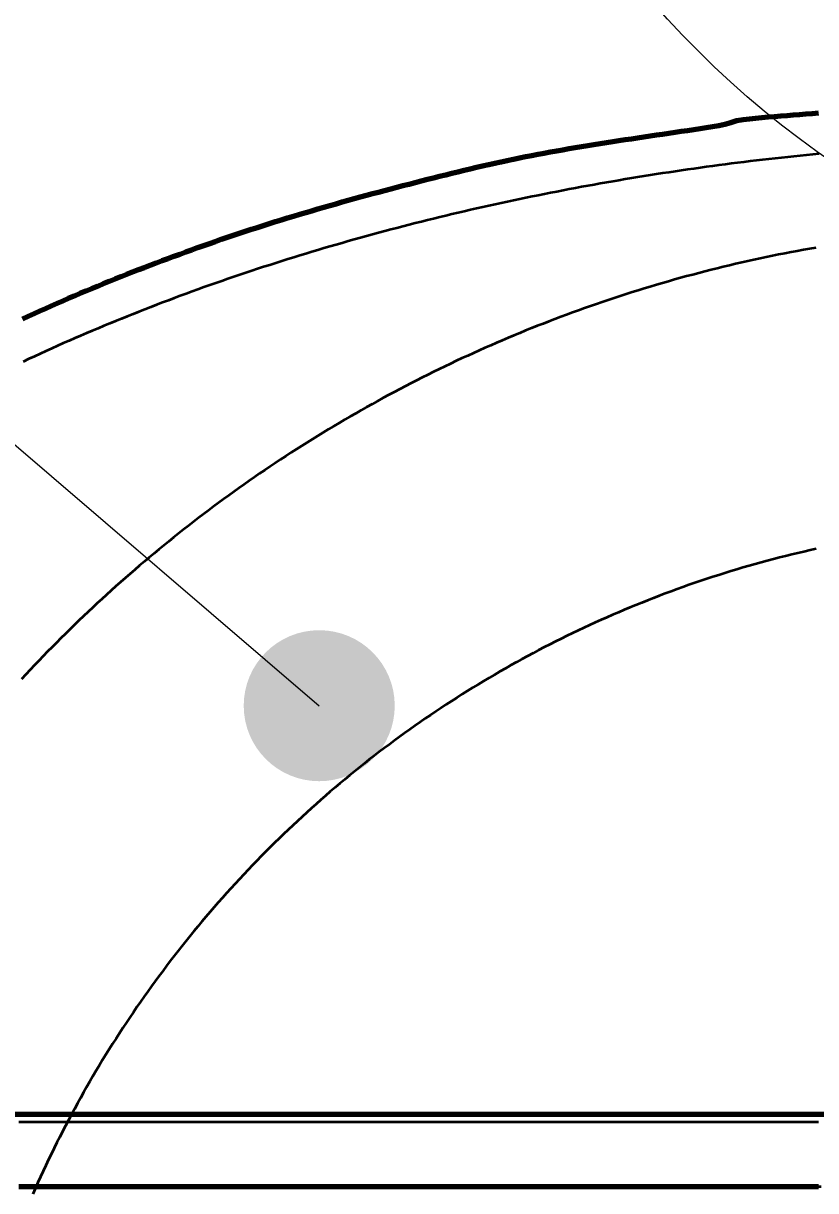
# Model space of a CAD drawing. Header units: millimetres. Extents: x 0 to 2208, y 0 to 420.
# Drawn here: x 81.91 to 88.21, y 204.35 to 213.62 of the extents above; entities that cross this region are included whole.
import ezdxf

# ---------------------------------------------------------------- set-up
doc = ezdxf.new("R2010")
doc.units = ezdxf.units.MM
doc.linetypes.add('IRAM-E-TRAZOS', pattern=[5, 4, -1])
for name, color, linetype, lineweight in [('01-VISIBLE', 7, 'CONTINUOUS', 70), ('02-OCULTA', 4, 'IRAM-E-TRAZOS', 35), ('04-COTA', 3, 'CONTINUOUS', 18), ('08-FINA', 5, 'CONTINUOUS', 18)]:
    doc.layers.add(name, color=color, linetype=linetype, lineweight=lineweight)
doc.styles.add('ISO3098', font='isocpeur.ttf')
doc.dimstyles.new('FLAMA-IRAM', dxfattribs={"dimtxt": 3.5, "dimasz": 3.5, "dimexe": 2, "dimexo": 1.5, "dimgap": 1, "dimtad": 1, "dimdec": 1, "dimtxsty": 'ISO3098', "dimblk": 'IRAM_FLECHA', "dimblk1": 'IRAM_FLECHA', "dimblk2": 'IRAM_FLECHA', "dimcen": 2.5, "dimclrd": 256, "dimclre": 256, "dimclrt": 256, "dimazin": 3, "dimtfac": 1, "dimtmove": 0, "dimatfit": 3, "dimlwd": 18, "dimlwe": 18})

# ---------------------------------------------------------------- blocks, each defined once
blk = doc.blocks.new('IRAM_FLECHA')
blk.add_solid([(0, 0), (-1, 0.125), (-1, -0.125)])

msp = doc.modelspace()

# ---------------------------------------------------------------- hatches: boundary and pattern name
at = {"layer": '08-FINA'}
h = msp.add_hatch(color=7, dxfattribs=at)
h.dxf.hatch_style = 1
edge = h.paths.add_edge_path()
edge.add_arc((84.2628, 208.2018), 0.6, 0, 360)

# ---------------------------------------------------------------- linework, layer by layer
at = {"layer": '01-VISIBLE'}
for points in [[(81.9056, 211.2766), (81.9512, 211.2975), (81.9968, 211.3183), (82.0424, 211.3389), (82.0882, 211.3594), (82.134, 211.3797), (82.1799, 211.3999), (82.2258, 211.4199), (82.2718, 211.4398), (82.3178, 211.4595), (82.364, 211.4791), (82.4101, 211.4986), (82.4564, 211.5179), (82.5027, 211.5371), (82.549, 211.5561), (82.5954, 211.575), (82.6419, 211.5937), (82.6884, 211.6123), (82.735, 211.6308), (82.7817, 211.6491), (82.8283, 211.6673), (82.8751, 211.6853), (82.9219, 211.7032), (82.9687, 211.721), (83.0156, 211.7387), (83.0626, 211.7563), (83.1095, 211.7737), (83.1566, 211.791), (83.2037, 211.8081), (83.2508, 211.8251), (83.298, 211.842), (83.3452, 211.8588), (83.3925, 211.8754), (83.4398, 211.8918), (83.4872, 211.9081), (83.5346, 211.9243), (83.5821, 211.9403), (83.6296, 211.9562), (83.6772, 211.9719), (83.7248, 211.9875), (83.7725, 212.0029), (83.8202, 212.0182), (83.868, 212.0334), (83.9158, 212.0484), (83.9636, 212.0632), (84.0115, 212.078), (84.0595, 212.0926), (84.1075, 212.107), (84.1555, 212.1213), (84.2035, 212.1355), (84.2516, 212.1496), (84.2997, 212.1636), (84.3479, 212.1774), (84.3961, 212.1911), (84.4443, 212.2047), (84.4926, 212.2182), (84.5409, 212.2315), (84.5892, 212.2448), (84.6376, 212.258), (84.6859, 212.2711), (84.7343, 212.284), (84.7827, 212.2969), (84.8312, 212.3097), (84.8797, 212.3224), (84.9281, 212.3351), (84.9767, 212.3477), (85.0252, 212.3602), (85.0737, 212.3726), (85.1223, 212.3849), (85.1709, 212.3972), (85.2195, 212.4094), (85.2681, 212.4215), (85.3167, 212.4335), (85.3654, 212.4454), (85.4141, 212.4572), (85.4629, 212.4689), (85.5116, 212.4803), (85.5605, 212.4916), (85.6093, 212.5027), (85.6582, 212.5136), (85.7072, 212.5244), (85.7562, 212.5349), (85.8052, 212.5452), (85.8543, 212.5553), (85.9034, 212.5652), (85.9526, 212.5749), (86.0018, 212.5843), (86.051, 212.5936), (86.1003, 212.6027), (86.1496, 212.6117), (86.1989, 212.6204), (86.2483, 212.629), (86.2977, 212.6374), (86.3471, 212.6457), (86.3966, 212.6539), (86.446, 212.6619), (86.4955, 212.6698), (86.545, 212.6776), (86.5945, 212.6853), (86.644, 212.6929), (86.6936, 212.7004), (86.7431, 212.7079), (86.7927, 212.7153), (86.8423, 212.7226), (86.8918, 212.7299), (86.9414, 212.7372), (86.991, 212.7445), (87.0406, 212.7518), (87.0901, 212.7591), (87.1397, 212.7664), (87.1893, 212.7738), (87.2388, 212.7813), (87.2883, 212.7889), (87.3378, 212.7967), (87.3873, 212.8047), (87.4367, 212.8129), (87.486, 212.8222), (87.5342, 212.8356), (87.5811, 212.8527), (87.6306, 212.8606), (87.6804, 212.8664), (87.7302, 212.8714), (87.7801, 212.876), (87.83, 212.8805), (87.8799, 212.8848), (87.9299, 212.8889), (87.9798, 212.893), (88.0298, 212.8971), (88.0797, 212.9011), (88.1297, 212.9051), (88.1796, 212.9091), (88.2296, 212.913)], [(81.8434, 204.9559), (81.9126, 204.9559), (81.9817, 204.9559), (82.0508, 204.9559), (82.1199, 204.9559), (82.1891, 204.9559), (82.2582, 204.9559), (82.3273, 204.9559), (82.3964, 204.9559), (82.4656, 204.9559), (82.5347, 204.9559), (82.6038, 204.9559), (82.6729, 204.9559), (82.7421, 204.9559), (82.8112, 204.9559), (82.8803, 204.9559), (82.9494, 204.9559), (83.0186, 204.9559), (83.0877, 204.9559), (83.1568, 204.9559), (83.2259, 204.9559), (83.2951, 204.9559), (83.3642, 204.9559), (83.4333, 204.9559), (83.5024, 204.9559), (83.5716, 204.9559), (83.6407, 204.9559), (83.7098, 204.9559), (83.7789, 204.9559), (83.8481, 204.9559), (83.9172, 204.9559), (83.9863, 204.9559), (84.0554, 204.9559), (84.1246, 204.9559), (84.1937, 204.9559), (84.2628, 204.9559), (84.3319, 204.9559), (84.4011, 204.9559), (84.4702, 204.9559), (84.5393, 204.9559), (84.6084, 204.9559), (84.6776, 204.9559), (84.7467, 204.9559), (84.8158, 204.9559), (84.8849, 204.9559), (84.9541, 204.9559), (85.0232, 204.9559), (85.0923, 204.9559), (85.1614, 204.9559), (85.2306, 204.9559), (85.2997, 204.9559), (85.3688, 204.9559), (85.4379, 204.9559), (85.5071, 204.9559), (85.5762, 204.9559), (85.6453, 204.9559), (85.7144, 204.9559), (85.7836, 204.9559), (85.8527, 204.9559), (85.9218, 204.9559), (85.9909, 204.9559), (86.0601, 204.9559), (86.1292, 204.9559), (86.1983, 204.9559), (86.2674, 204.9559), (86.3366, 204.9559), (86.4057, 204.9559), (86.4748, 204.9559), (86.5439, 204.9559), (86.6131, 204.9559), (86.6822, 204.9559), (86.7513, 204.9559), (86.8204, 204.9559), (86.8896, 204.9559), (86.9587, 204.9559), (87.0278, 204.9559), (87.0969, 204.9559), (87.1661, 204.9559), (87.2352, 204.9559), (87.3043, 204.9559), (87.3734, 204.9559), (87.4426, 204.9559), (87.5117, 204.9559), (87.5808, 204.9559), (87.6499, 204.9559), (87.7191, 204.9559), (87.7882, 204.9559), (87.8573, 204.9559), (87.9264, 204.9559), (87.9956, 204.9559), (88.0647, 204.9559), (88.1338, 204.9559), (88.2029, 204.9559), (88.2721, 204.9559)], [(81.8751, 204.3799), (81.9434, 204.3799), (82.0118, 204.3799), (82.0801, 204.3799), (82.1484, 204.3799), (82.2167, 204.3799), (82.2851, 204.3799), (82.3534, 204.3799), (82.4217, 204.3799), (82.49, 204.3799), (82.5584, 204.3799), (82.6267, 204.3799), (82.695, 204.3799), (82.7633, 204.3799), (82.8317, 204.3799), (82.9, 204.3799), (82.9683, 204.3799), (83.0366, 204.3799), (83.105, 204.3799), (83.1733, 204.3799), (83.2416, 204.3799), (83.3099, 204.3799), (83.3783, 204.3799), (83.4466, 204.3799), (83.5149, 204.3799), (83.5832, 204.3799), (83.6516, 204.3799), (83.7199, 204.3799), (83.7882, 204.3799), (83.8565, 204.3799), (83.9249, 204.3799), (83.9932, 204.3799), (84.0615, 204.3799), (84.1298, 204.3799), (84.1982, 204.3799), (84.2665, 204.3799), (84.3348, 204.3799), (84.4031, 204.3799), (84.4715, 204.3799), (84.5398, 204.3799), (84.6081, 204.3799), (84.6764, 204.3799), (84.7448, 204.3799), (84.8131, 204.3799), (84.8814, 204.3799), (84.9497, 204.3799), (85.0181, 204.3799), (85.0864, 204.3799), (85.1547, 204.3799), (85.223, 204.3799), (85.2914, 204.3799), (85.3597, 204.3799), (85.428, 204.3799), (85.4963, 204.3799), (85.5647, 204.3799), (85.633, 204.3799), (85.7013, 204.3799), (85.7696, 204.3799), (85.838, 204.3799), (85.9063, 204.3799), (85.9746, 204.3799), (86.0429, 204.3799), (86.1113, 204.3799), (86.1796, 204.3799), (86.2479, 204.3799), (86.3162, 204.3799), (86.3846, 204.3799), (86.4529, 204.3799), (86.5212, 204.3799), (86.5895, 204.3799), (86.6579, 204.3799), (86.7262, 204.3799), (86.7945, 204.3799), (86.8628, 204.3799), (86.9312, 204.3799), (86.9995, 204.3799), (87.0678, 204.3799), (87.1361, 204.3799), (87.2045, 204.3799), (87.2728, 204.3799), (87.3411, 204.3799), (87.4094, 204.3799), (87.4778, 204.3799), (87.5461, 204.3799), (87.6144, 204.3799), (87.6827, 204.3799), (87.7511, 204.3799), (87.8194, 204.3799), (87.8877, 204.3799), (87.956, 204.3799), (88.0244, 204.3799), (88.0927, 204.3799), (88.161, 204.3799), (88.2293, 204.3799)]]:
    msp.add_lwpolyline(points, dxfattribs=at)
at = {"layer": '02-OCULTA'}
for points in [[(88.2345, 212.5877), (88.1846, 212.5828), (88.1347, 212.5778), (88.0848, 212.5727), (88.0349, 212.5675), (87.9851, 212.5622), (87.9352, 212.5568), (87.8854, 212.5512), (87.8356, 212.5456), (87.7858, 212.5398), (87.736, 212.5339), (87.6862, 212.528), (87.6364, 212.5219), (87.5867, 212.5157), (87.5369, 212.5094), (87.4872, 212.5029), (87.4375, 212.4964), (87.3878, 212.4897), (87.3381, 212.483), (87.2884, 212.4761), (87.2388, 212.4691), (87.1891, 212.462), (87.1395, 212.4548), (87.0899, 212.4475), (87.0403, 212.4401), (86.9907, 212.4325), (86.9412, 212.4249), (86.8917, 212.4171), (86.8421, 212.4092), (86.7926, 212.4012), (86.7432, 212.3931), (86.6937, 212.3849), (86.6442, 212.3765), (86.5948, 212.3681), (86.5454, 212.3595), (86.496, 212.3508), (86.4467, 212.342), (86.3973, 212.3331), (86.348, 212.3241), (86.2987, 212.3149), (86.2494, 212.3057), (86.2002, 212.2963), (86.1509, 212.2868), (86.1017, 212.2772), (86.0525, 212.2674), (86.0034, 212.2576), (85.9542, 212.2476), (85.9051, 212.2375), (85.856, 212.2273), (85.8069, 212.217), (85.7579, 212.2066), (85.7089, 212.196), (85.6599, 212.1853), (85.6109, 212.1745), (85.562, 212.1636), (85.5131, 212.1526), (85.4642, 212.1414), (85.4153, 212.1301), (85.3665, 212.1187), (85.3177, 212.1072), (85.2689, 212.0956), (85.2202, 212.0838), (85.1715, 212.0719), (85.1228, 212.0599), (85.0741, 212.0478), (85.0255, 212.0355), (84.9769, 212.0232), (84.9284, 212.0107), (84.8798, 211.998), (84.8313, 211.9853), (84.7829, 211.9724), (84.7345, 211.9594), (84.6861, 211.9463), (84.6377, 211.9331), (84.5894, 211.9197), (84.5411, 211.9062), (84.4928, 211.8926), (84.4446, 211.8788), (84.3964, 211.8649), (84.3483, 211.8509), (84.3002, 211.8368), (84.2521, 211.8225), (84.2041, 211.8081), (84.1561, 211.7936), (84.1081, 211.779), (84.0602, 211.7642), (84.0123, 211.7493), (83.9645, 211.7342), (83.9167, 211.7191), (83.869, 211.7038), (83.8213, 211.6883), (83.7736, 211.6727), (83.726, 211.657), (83.6784, 211.6412), (83.6309, 211.6252), (83.5834, 211.6091), (83.5359, 211.5929), (83.4885, 211.5765), (83.4412, 211.56), (83.3939, 211.5434), (83.3466, 211.5266), (83.2994, 211.5097), (83.2523, 211.4926), (83.2052, 211.4754), (83.1581, 211.4581), (83.1111, 211.4406), (83.0642, 211.423), (83.0173, 211.4053), (82.9704, 211.3874), (82.9237, 211.3694), (82.8769, 211.3512), (82.8302, 211.3329), (82.7836, 211.3144), (82.7371, 211.2958), (82.6906, 211.2771), (82.6441, 211.2582), (82.5977, 211.2391), (82.5514, 211.22), (82.5051, 211.2006), (82.4589, 211.1812), (82.4128, 211.1615), (82.3667, 211.1418), (82.3207, 211.1219), (82.2747, 211.1018), (82.2288, 211.0816), (82.183, 211.0612), (82.1373, 211.0407), (82.0916, 211.02), (82.046, 210.9992), (82.0004, 210.9782), (81.9549, 210.9571), (81.9095, 210.9358)], [(88.2087, 211.8412), (88.1593, 211.8326), (88.11, 211.8238), (88.0608, 211.8147), (88.0116, 211.8055), (87.9624, 211.796), (87.9133, 211.7862), (87.8642, 211.7763), (87.8152, 211.7661), (87.7662, 211.7558), (87.7173, 211.7452), (87.6684, 211.7343), (87.6195, 211.7233), (87.5708, 211.7121), (87.522, 211.7006), (87.4733, 211.6889), (87.4247, 211.677), (87.3761, 211.6648), (87.3276, 211.6525), (87.2791, 211.6399), (87.2307, 211.6272), (87.1823, 211.6142), (87.134, 211.6009), (87.0858, 211.5875), (87.0376, 211.5739), (86.9895, 211.56), (86.9415, 211.5459), (86.8935, 211.5316), (86.8455, 211.5171), (86.7977, 211.5024), (86.7499, 211.4874), (86.7022, 211.4723), (86.6545, 211.4569), (86.6069, 211.4413), (86.5594, 211.4255), (86.512, 211.4095), (86.4646, 211.3933), (86.4173, 211.3769), (86.3701, 211.3602), (86.3229, 211.3434), (86.2758, 211.3263), (86.2288, 211.309), (86.1819, 211.2915), (86.1351, 211.2738), (86.0883, 211.2559), (86.0416, 211.2378), (85.995, 211.2195), (85.9485, 211.201), (85.9021, 211.1822), (85.8557, 211.1633), (85.8095, 211.1441), (85.7633, 211.1247), (85.7172, 211.1052), (85.6712, 211.0854), (85.6253, 211.0654), (85.5795, 211.0452), (85.5337, 211.0248), (85.4881, 211.0042), (85.4426, 210.9834), (85.3971, 210.9624), (85.3517, 210.9412), (85.3065, 210.9198), (85.2613, 210.8982), (85.2162, 210.8764), (85.1713, 210.8544), (85.1264, 210.8321), (85.0816, 210.8097), (85.037, 210.7871), (84.9924, 210.7643), (84.9479, 210.7413), (84.9036, 210.718), (84.8593, 210.6946), (84.8151, 210.671), (84.7711, 210.6472), (84.7271, 210.6232), (84.6833, 210.599), (84.6396, 210.5746), (84.596, 210.55), (84.5525, 210.5252), (84.5091, 210.5002), (84.4658, 210.4751), (84.4226, 210.4497), (84.3796, 210.4241), (84.3366, 210.3984), (84.2938, 210.3724), (84.2511, 210.3463), (84.2085, 210.3199), (84.166, 210.2934), (84.1237, 210.2667), (84.0814, 210.2398), (84.0393, 210.2127), (83.9973, 210.1855), (83.9554, 210.158), (83.9137, 210.1304), (83.8721, 210.1025), (83.8306, 210.0745), (83.7892, 210.0463), (83.748, 210.0179), (83.7068, 209.9893), (83.6658, 209.9606), (83.625, 209.9316), (83.5842, 209.9025), (83.5436, 209.8732), (83.5032, 209.8437), (83.4628, 209.8141), (83.4226, 209.7842), (83.3825, 209.7542), (83.3426, 209.724), (83.3028, 209.6936), (83.2631, 209.6631), (83.2236, 209.6323), (83.1842, 209.6014), (83.1449, 209.5703), (83.1058, 209.5391), (83.0668, 209.5076), (83.028, 209.476), (82.9893, 209.4443), (82.9508, 209.4123), (82.9124, 209.3802), (82.8741, 209.3479), (82.836, 209.3154), (82.798, 209.2828), (82.7601, 209.25), (82.7225, 209.217), (82.6849, 209.1839), (82.6475, 209.1506), (82.6103, 209.1171), (82.5732, 209.0835), (82.5363, 209.0497), (82.4995, 209.0157), (82.4628, 208.9816), (82.4263, 208.9473), (82.39, 208.9128), (82.3538, 208.8782), (82.3178, 208.8434), (82.2819, 208.8085), (82.2462, 208.7734), (82.2107, 208.7381), (82.1753, 208.7027), (82.14, 208.6672), (82.1049, 208.6314), (82.07, 208.5956), (82.0352, 208.5595), (82.0006, 208.5233), (81.9662, 208.487), (81.9319, 208.4505), (81.8978, 208.4138)], [(88.2087, 211.8412), (88.1593, 211.8326), (88.11, 211.8238), (88.0608, 211.8147), (88.0116, 211.8055), (87.9624, 211.796), (87.9133, 211.7862), (87.8642, 211.7763), (87.8152, 211.7661), (87.7662, 211.7558), (87.7173, 211.7452), (87.6684, 211.7343), (87.6195, 211.7233), (87.5708, 211.7121), (87.522, 211.7006), (87.4733, 211.6889), (87.4247, 211.677), (87.3761, 211.6648), (87.3276, 211.6525), (87.2791, 211.6399), (87.2307, 211.6272), (87.1823, 211.6142), (87.134, 211.6009), (87.0858, 211.5875), (87.0376, 211.5739), (86.9895, 211.56), (86.9415, 211.5459), (86.8935, 211.5316), (86.8455, 211.5171), (86.7977, 211.5024), (86.7499, 211.4874), (86.7022, 211.4723), (86.6545, 211.4569), (86.6069, 211.4413), (86.5594, 211.4255), (86.512, 211.4095), (86.4646, 211.3933), (86.4173, 211.3769), (86.3701, 211.3602), (86.3229, 211.3434), (86.2758, 211.3263), (86.2288, 211.309), (86.1819, 211.2915), (86.1351, 211.2738), (86.0883, 211.2559), (86.0416, 211.2378), (85.995, 211.2195), (85.9485, 211.201), (85.9021, 211.1822), (85.8557, 211.1633), (85.8095, 211.1441), (85.7633, 211.1247), (85.7172, 211.1052), (85.6712, 211.0854), (85.6253, 211.0654), (85.5795, 211.0452), (85.5337, 211.0248), (85.4881, 211.0042), (85.4426, 210.9834), (85.3971, 210.9624), (85.3517, 210.9412), (85.3065, 210.9198), (85.2613, 210.8982), (85.2162, 210.8764), (85.1713, 210.8544), (85.1264, 210.8321), (85.0816, 210.8097), (85.037, 210.7871), (84.9924, 210.7643), (84.9479, 210.7413), (84.9036, 210.718), (84.8593, 210.6946), (84.8151, 210.671), (84.7711, 210.6472), (84.7271, 210.6232), (84.6833, 210.599), (84.6396, 210.5746), (84.596, 210.55), (84.5525, 210.5252), (84.5091, 210.5002), (84.4658, 210.4751), (84.4226, 210.4497), (84.3796, 210.4241), (84.3366, 210.3984), (84.2938, 210.3724), (84.2511, 210.3463), (84.2085, 210.3199), (84.166, 210.2934), (84.1237, 210.2667), (84.0814, 210.2398), (84.0393, 210.2127), (83.9973, 210.1855), (83.9554, 210.158), (83.9137, 210.1304), (83.8721, 210.1025), (83.8306, 210.0745), (83.7892, 210.0463), (83.748, 210.0179), (83.7068, 209.9893), (83.6658, 209.9606), (83.625, 209.9316), (83.5842, 209.9025), (83.5436, 209.8732), (83.5032, 209.8437), (83.4628, 209.8141), (83.4226, 209.7842), (83.3825, 209.7542), (83.3426, 209.724), (83.3028, 209.6936), (83.2631, 209.6631), (83.2236, 209.6323), (83.1842, 209.6014), (83.1449, 209.5703), (83.1058, 209.5391), (83.0668, 209.5076), (83.028, 209.476), (82.9893, 209.4443), (82.9508, 209.4123), (82.9124, 209.3802), (82.8741, 209.3479), (82.836, 209.3154), (82.798, 209.2828), (82.7601, 209.25), (82.7225, 209.217), (82.6849, 209.1839), (82.6475, 209.1506), (82.6103, 209.1171), (82.5732, 209.0835), (82.5363, 209.0497), (82.4995, 209.0157), (82.4628, 208.9816), (82.4263, 208.9473), (82.39, 208.9128), (82.3538, 208.8782), (82.3178, 208.8434), (82.2819, 208.8085), (82.2462, 208.7734), (82.2107, 208.7381), (82.1753, 208.7027), (82.14, 208.6672), (82.1049, 208.6314), (82.07, 208.5956), (82.0352, 208.5595), (82.0006, 208.5233), (81.9662, 208.487), (81.9319, 208.4505), (81.8978, 208.4138)], [(88.2087, 211.8412), (88.1593, 211.8326), (88.11, 211.8238), (88.0608, 211.8147), (88.0116, 211.8055), (87.9624, 211.796), (87.9133, 211.7862), (87.8642, 211.7763), (87.8152, 211.7661), (87.7662, 211.7558), (87.7173, 211.7452), (87.6684, 211.7343), (87.6195, 211.7233), (87.5708, 211.7121), (87.522, 211.7006), (87.4733, 211.6889), (87.4247, 211.677), (87.3761, 211.6648), (87.3276, 211.6525), (87.2791, 211.6399), (87.2307, 211.6272), (87.1823, 211.6142), (87.134, 211.6009), (87.0858, 211.5875), (87.0376, 211.5739), (86.9895, 211.56), (86.9415, 211.5459), (86.8935, 211.5316), (86.8455, 211.5171), (86.7977, 211.5024), (86.7499, 211.4874), (86.7022, 211.4723), (86.6545, 211.4569), (86.6069, 211.4413), (86.5594, 211.4255), (86.512, 211.4095), (86.4646, 211.3933), (86.4173, 211.3769), (86.3701, 211.3602), (86.3229, 211.3434), (86.2758, 211.3263), (86.2288, 211.309), (86.1819, 211.2915), (86.1351, 211.2738), (86.0883, 211.2559), (86.0416, 211.2378), (85.995, 211.2195), (85.9485, 211.201), (85.9021, 211.1822), (85.8557, 211.1633), (85.8095, 211.1441), (85.7633, 211.1247), (85.7172, 211.1052), (85.6712, 211.0854), (85.6253, 211.0654), (85.5795, 211.0452), (85.5337, 211.0248), (85.4881, 211.0042), (85.4426, 210.9834), (85.3971, 210.9624), (85.3517, 210.9412), (85.3065, 210.9198), (85.2613, 210.8982), (85.2162, 210.8764), (85.1713, 210.8544), (85.1264, 210.8321), (85.0816, 210.8097), (85.037, 210.7871), (84.9924, 210.7643), (84.9479, 210.7413), (84.9036, 210.718), (84.8593, 210.6946), (84.8151, 210.671), (84.7711, 210.6472), (84.7271, 210.6232), (84.6833, 210.599), (84.6396, 210.5746), (84.596, 210.55), (84.5525, 210.5252), (84.5091, 210.5002), (84.4658, 210.4751), (84.4226, 210.4497), (84.3796, 210.4241), (84.3366, 210.3984), (84.2938, 210.3724), (84.2511, 210.3463), (84.2085, 210.3199), (84.166, 210.2934), (84.1237, 210.2667), (84.0814, 210.2398), (84.0393, 210.2127), (83.9973, 210.1855), (83.9554, 210.158), (83.9137, 210.1304), (83.8721, 210.1025), (83.8306, 210.0745), (83.7892, 210.0463), (83.748, 210.0179), (83.7068, 209.9893), (83.6658, 209.9606), (83.625, 209.9316), (83.5842, 209.9025), (83.5436, 209.8732), (83.5032, 209.8437), (83.4628, 209.8141), (83.4226, 209.7842), (83.3825, 209.7542), (83.3426, 209.724), (83.3028, 209.6936), (83.2631, 209.6631), (83.2236, 209.6323), (83.1842, 209.6014), (83.1449, 209.5703), (83.1058, 209.5391), (83.0668, 209.5076), (83.028, 209.476), (82.9893, 209.4443), (82.9508, 209.4123), (82.9124, 209.3802), (82.8741, 209.3479), (82.836, 209.3154), (82.798, 209.2828), (82.7601, 209.25), (82.7225, 209.217), (82.6849, 209.1839), (82.6475, 209.1506), (82.6103, 209.1171), (82.5732, 209.0835), (82.5363, 209.0497), (82.4995, 209.0157), (82.4628, 208.9816), (82.4263, 208.9473), (82.39, 208.9128), (82.3538, 208.8782), (82.3178, 208.8434), (82.2819, 208.8085), (82.2462, 208.7734), (82.2107, 208.7381), (82.1753, 208.7027), (82.14, 208.6672), (82.1049, 208.6314), (82.07, 208.5956), (82.0352, 208.5595), (82.0006, 208.5233), (81.9662, 208.487), (81.9319, 208.4505), (81.8978, 208.4138)], [(88.2124, 209.4479), (88.1634, 209.437), (88.1146, 209.4258), (88.0658, 209.4144), (88.0171, 209.4026), (87.9684, 209.3906), (87.9198, 209.3783), (87.8713, 209.3658), (87.8228, 209.3529), (87.7744, 209.3398), (87.7261, 209.3264), (87.6779, 209.3128), (87.6298, 209.2988), (87.5817, 209.2846), (87.5337, 209.2701), (87.4858, 209.2554), (87.438, 209.2403), (87.3903, 209.225), (87.3426, 209.2095), (87.2951, 209.1936), (87.2476, 209.1775), (87.2002, 209.1611), (87.153, 209.1445), (87.1058, 209.1276), (87.0587, 209.1104), (87.0117, 209.0929), (86.9648, 209.0752), (86.918, 209.0572), (86.8714, 209.039), (86.8248, 209.0204), (86.7783, 209.0017), (86.7319, 208.9826), (86.6857, 208.9633), (86.6395, 208.9437), (86.5935, 208.9239), (86.5476, 208.9038), (86.5018, 208.8835), (86.4561, 208.8629), (86.4105, 208.842), (86.3651, 208.8209), (86.3197, 208.7995), (86.2745, 208.7778), (86.2294, 208.7559), (86.1845, 208.7338), (86.1397, 208.7114), (86.0949, 208.6887), (86.0504, 208.6658), (86.0059, 208.6426), (85.9616, 208.6192), (85.9174, 208.5955), (85.8734, 208.5716), (85.8295, 208.5474), (85.7857, 208.523), (85.7421, 208.4984), (85.6986, 208.4734), (85.6552, 208.4483), (85.612, 208.4229), (85.5689, 208.3972), (85.526, 208.3713), (85.4832, 208.3452), (85.4406, 208.3188), (85.3982, 208.2922), (85.3558, 208.2654), (85.3137, 208.2383), (85.2716, 208.2109), (85.2298, 208.1834), (85.1881, 208.1556), (85.1465, 208.1275), (85.1052, 208.0992), (85.0639, 208.0707), (85.0229, 208.042), (84.982, 208.013), (84.9412, 207.9838), (84.9007, 207.9544), (84.8603, 207.9247), (84.82, 207.8948), (84.78, 207.8647), (84.7401, 207.8344), (84.7003, 207.8038), (84.6608, 207.773), (84.6214, 207.742), (84.5822, 207.7107), (84.5432, 207.6793), (84.5044, 207.6476), (84.4657, 207.6157), (84.4272, 207.5836), (84.3889, 207.5513), (84.3508, 207.5187), (84.3128, 207.486), (84.2751, 207.453), (84.2375, 207.4198), (84.2002, 207.3864), (84.163, 207.3528), (84.126, 207.319), (84.0892, 207.2849), (84.0526, 207.2507), (84.0161, 207.2163), (83.9799, 207.1816), (83.9439, 207.1468), (83.908, 207.1117), (83.8724, 207.0765), (83.837, 207.041), (83.8017, 207.0054), (83.7667, 206.9696), (83.7319, 206.9335), (83.6972, 206.8973), (83.6628, 206.8608), (83.6286, 206.8242), (83.5946, 206.7874), (83.5608, 206.7504), (83.5272, 206.7132), (83.4938, 206.6758), (83.4606, 206.6382), (83.4277, 206.6005), (83.3949, 206.5625), (83.3624, 206.5244), (83.3301, 206.4861), (83.2979, 206.4476), (83.2661, 206.4089), (83.2344, 206.3701), (83.2029, 206.3311), (83.1717, 206.2919), (83.1407, 206.2525), (83.1099, 206.2129), (83.0793, 206.1732), (83.049, 206.1333), (83.0189, 206.0933), (82.989, 206.053), (82.9593, 206.0126), (82.9299, 205.9721), (82.9006, 205.9313), (82.8717, 205.8904), (82.8429, 205.8494), (82.8144, 205.8082), (82.7861, 205.7668), (82.758, 205.7253), (82.7302, 205.6836), (82.7026, 205.6417), (82.6752, 205.5997), (82.6481, 205.5576), (82.6212, 205.5153), (82.5946, 205.4728), (82.5682, 205.4302), (82.542, 205.3875), (82.5161, 205.3446), (82.4904, 205.3015), (82.4649, 205.2584), (82.4397, 205.215), (82.4147, 205.1716), (82.39, 205.128), (82.3656, 205.0842), (82.3413, 205.0404), (82.3173, 204.9963), (82.2936, 204.9522), (82.2701, 204.9079), (82.2469, 204.8635), (82.2239, 204.819), (82.2011, 204.7743), (82.1786, 204.7295), (82.1564, 204.6846), (82.1344, 204.6396), (82.1126, 204.5944), (82.0912, 204.5491), (82.0699, 204.5037), (82.0489, 204.4582), (82.0282, 204.4126), (82.0077, 204.3668), (81.9875, 204.3209)], [(88.2124, 209.4479), (88.1634, 209.437), (88.1146, 209.4258), (88.0658, 209.4144), (88.0171, 209.4026), (87.9684, 209.3906), (87.9198, 209.3783), (87.8713, 209.3658), (87.8228, 209.3529), (87.7744, 209.3398), (87.7261, 209.3264), (87.6779, 209.3128), (87.6298, 209.2988), (87.5817, 209.2846), (87.5337, 209.2701), (87.4858, 209.2554), (87.438, 209.2403), (87.3903, 209.225), (87.3426, 209.2095), (87.2951, 209.1936), (87.2476, 209.1775), (87.2002, 209.1611), (87.153, 209.1445), (87.1058, 209.1276), (87.0587, 209.1104), (87.0117, 209.0929), (86.9648, 209.0752), (86.918, 209.0572), (86.8714, 209.039), (86.8248, 209.0204), (86.7783, 209.0017), (86.7319, 208.9826), (86.6857, 208.9633), (86.6395, 208.9437), (86.5935, 208.9239), (86.5476, 208.9038), (86.5018, 208.8835), (86.4561, 208.8629), (86.4105, 208.842), (86.3651, 208.8209), (86.3197, 208.7995), (86.2745, 208.7778), (86.2294, 208.7559), (86.1845, 208.7338), (86.1397, 208.7114), (86.0949, 208.6887), (86.0504, 208.6658), (86.0059, 208.6426), (85.9616, 208.6192), (85.9174, 208.5955), (85.8734, 208.5716), (85.8295, 208.5474), (85.7857, 208.523), (85.7421, 208.4984), (85.6986, 208.4734), (85.6552, 208.4483), (85.612, 208.4229), (85.5689, 208.3972), (85.526, 208.3713), (85.4832, 208.3452), (85.4406, 208.3188), (85.3982, 208.2922), (85.3558, 208.2654), (85.3137, 208.2383), (85.2716, 208.2109), (85.2298, 208.1834), (85.1881, 208.1556), (85.1465, 208.1275), (85.1052, 208.0992), (85.0639, 208.0707), (85.0229, 208.042), (84.982, 208.013), (84.9412, 207.9838), (84.9007, 207.9544), (84.8603, 207.9247), (84.82, 207.8948), (84.78, 207.8647), (84.7401, 207.8344), (84.7003, 207.8038), (84.6608, 207.773), (84.6214, 207.742), (84.5822, 207.7107), (84.5432, 207.6793), (84.5044, 207.6476), (84.4657, 207.6157), (84.4272, 207.5836), (84.3889, 207.5513), (84.3508, 207.5187), (84.3128, 207.486), (84.2751, 207.453), (84.2375, 207.4198), (84.2002, 207.3864), (84.163, 207.3528), (84.126, 207.319), (84.0892, 207.2849), (84.0526, 207.2507), (84.0161, 207.2163), (83.9799, 207.1816), (83.9439, 207.1468), (83.908, 207.1117), (83.8724, 207.0765), (83.837, 207.041), (83.8017, 207.0054), (83.7667, 206.9696), (83.7319, 206.9335), (83.6972, 206.8973), (83.6628, 206.8608), (83.6286, 206.8242), (83.5946, 206.7874), (83.5608, 206.7504), (83.5272, 206.7132), (83.4938, 206.6758), (83.4606, 206.6382), (83.4277, 206.6005), (83.3949, 206.5625), (83.3624, 206.5244), (83.3301, 206.4861), (83.2979, 206.4476), (83.2661, 206.4089), (83.2344, 206.3701), (83.2029, 206.3311), (83.1717, 206.2919), (83.1407, 206.2525), (83.1099, 206.2129), (83.0793, 206.1732), (83.049, 206.1333), (83.0189, 206.0933), (82.989, 206.053), (82.9593, 206.0126), (82.9299, 205.9721), (82.9006, 205.9313), (82.8717, 205.8904), (82.8429, 205.8494), (82.8144, 205.8082), (82.7861, 205.7668), (82.758, 205.7253), (82.7302, 205.6836), (82.7026, 205.6417), (82.6752, 205.5997), (82.6481, 205.5576), (82.6212, 205.5153), (82.5946, 205.4728), (82.5682, 205.4302), (82.542, 205.3875), (82.5161, 205.3446), (82.4904, 205.3015), (82.4649, 205.2584), (82.4397, 205.215), (82.4147, 205.1716), (82.39, 205.128), (82.3656, 205.0842), (82.3413, 205.0404), (82.3173, 204.9963), (82.2936, 204.9522), (82.2701, 204.9079), (82.2469, 204.8635), (82.2239, 204.819), (82.2011, 204.7743), (82.1786, 204.7295), (82.1564, 204.6846), (82.1344, 204.6396), (82.1126, 204.5944), (82.0912, 204.5491), (82.0699, 204.5037), (82.0489, 204.4582), (82.0282, 204.4126), (82.0077, 204.3668), (81.9875, 204.3209)], [(88.2124, 209.4479), (88.1634, 209.437), (88.1146, 209.4258), (88.0658, 209.4144), (88.0171, 209.4026), (87.9684, 209.3906), (87.9198, 209.3783), (87.8713, 209.3658), (87.8228, 209.3529), (87.7744, 209.3398), (87.7261, 209.3264), (87.6779, 209.3128), (87.6298, 209.2988), (87.5817, 209.2846), (87.5337, 209.2701), (87.4858, 209.2554), (87.438, 209.2403), (87.3903, 209.225), (87.3426, 209.2095), (87.2951, 209.1936), (87.2476, 209.1775), (87.2002, 209.1611), (87.153, 209.1445), (87.1058, 209.1276), (87.0587, 209.1104), (87.0117, 209.0929), (86.9648, 209.0752), (86.918, 209.0572), (86.8714, 209.039), (86.8248, 209.0204), (86.7783, 209.0017), (86.7319, 208.9826), (86.6857, 208.9633), (86.6395, 208.9437), (86.5935, 208.9239), (86.5476, 208.9038), (86.5018, 208.8835), (86.4561, 208.8629), (86.4105, 208.842), (86.3651, 208.8209), (86.3197, 208.7995), (86.2745, 208.7778), (86.2294, 208.7559), (86.1845, 208.7338), (86.1397, 208.7114), (86.0949, 208.6887), (86.0504, 208.6658), (86.0059, 208.6426), (85.9616, 208.6192), (85.9174, 208.5955), (85.8734, 208.5716), (85.8295, 208.5474), (85.7857, 208.523), (85.7421, 208.4984), (85.6986, 208.4734), (85.6552, 208.4483), (85.612, 208.4229), (85.5689, 208.3972), (85.526, 208.3713), (85.4832, 208.3452), (85.4406, 208.3188), (85.3982, 208.2922), (85.3558, 208.2654), (85.3137, 208.2383), (85.2716, 208.2109), (85.2298, 208.1834), (85.1881, 208.1556), (85.1465, 208.1275), (85.1052, 208.0992), (85.0639, 208.0707), (85.0229, 208.042), (84.982, 208.013), (84.9412, 207.9838), (84.9007, 207.9544), (84.8603, 207.9247), (84.82, 207.8948), (84.78, 207.8647), (84.7401, 207.8344), (84.7003, 207.8038), (84.6608, 207.773), (84.6214, 207.742), (84.5822, 207.7107), (84.5432, 207.6793), (84.5044, 207.6476), (84.4657, 207.6157), (84.4272, 207.5836), (84.3889, 207.5513), (84.3508, 207.5187), (84.3128, 207.486), (84.2751, 207.453), (84.2375, 207.4198), (84.2002, 207.3864), (84.163, 207.3528), (84.126, 207.319), (84.0892, 207.2849), (84.0526, 207.2507), (84.0161, 207.2163), (83.9799, 207.1816), (83.9439, 207.1468), (83.908, 207.1117), (83.8724, 207.0765), (83.837, 207.041), (83.8017, 207.0054), (83.7667, 206.9696), (83.7319, 206.9335), (83.6972, 206.8973), (83.6628, 206.8608), (83.6286, 206.8242), (83.5946, 206.7874), (83.5608, 206.7504), (83.5272, 206.7132), (83.4938, 206.6758), (83.4606, 206.6382), (83.4277, 206.6005), (83.3949, 206.5625), (83.3624, 206.5244), (83.3301, 206.4861), (83.2979, 206.4476), (83.2661, 206.4089), (83.2344, 206.3701), (83.2029, 206.3311), (83.1717, 206.2919), (83.1407, 206.2525), (83.1099, 206.2129), (83.0793, 206.1732), (83.049, 206.1333), (83.0189, 206.0933), (82.989, 206.053), (82.9593, 206.0126), (82.9299, 205.9721), (82.9006, 205.9313), (82.8717, 205.8904), (82.8429, 205.8494), (82.8144, 205.8082), (82.7861, 205.7668), (82.758, 205.7253), (82.7302, 205.6836), (82.7026, 205.6417), (82.6752, 205.5997), (82.6481, 205.5576), (82.6212, 205.5153), (82.5946, 205.4728), (82.5682, 205.4302), (82.542, 205.3875), (82.5161, 205.3446), (82.4904, 205.3015), (82.4649, 205.2584), (82.4397, 205.215), (82.4147, 205.1716), (82.39, 205.128), (82.3656, 205.0842), (82.3413, 205.0404), (82.3173, 204.9963), (82.2936, 204.9522), (82.2701, 204.9079), (82.2469, 204.8635), (82.2239, 204.819), (82.2011, 204.7743), (82.1786, 204.7295), (82.1564, 204.6846), (82.1344, 204.6396), (82.1126, 204.5944), (82.0912, 204.5491), (82.0699, 204.5037), (82.0489, 204.4582), (82.0282, 204.4126), (82.0077, 204.3668), (81.9875, 204.3209)], [(88.2721, 204.9559), (88.2029, 204.9559), (88.1338, 204.9559), (88.0647, 204.9559), (87.9956, 204.9559), (87.9264, 204.9559), (87.8573, 204.9559), (87.7882, 204.9559), (87.7191, 204.9559), (87.6499, 204.9559), (87.5808, 204.9559), (87.5117, 204.9559), (87.4426, 204.9559), (87.3734, 204.9559), (87.3043, 204.9559), (87.2352, 204.9559), (87.1661, 204.9559), (87.0969, 204.9559), (87.0278, 204.9559), (86.9587, 204.9559), (86.8896, 204.9559), (86.8204, 204.9559), (86.7513, 204.9559), (86.6822, 204.9559), (86.6131, 204.9559), (86.5439, 204.9559), (86.4748, 204.9559), (86.4057, 204.9559), (86.3366, 204.9559), (86.2674, 204.9559), (86.1983, 204.9559), (86.1292, 204.9559), (86.0601, 204.9559), (85.9909, 204.9559), (85.9218, 204.9559), (85.8527, 204.9559), (85.7836, 204.9559), (85.7144, 204.9559), (85.6453, 204.9559), (85.5762, 204.9559), (85.5071, 204.9559), (85.4379, 204.9559), (85.3688, 204.9559), (85.2997, 204.9559), (85.2306, 204.9559), (85.1614, 204.9559), (85.0923, 204.9559), (85.0232, 204.9559), (84.9541, 204.9559), (84.8849, 204.9559), (84.8158, 204.9559), (84.7467, 204.9559), (84.6776, 204.9559), (84.6084, 204.9559), (84.5393, 204.9559), (84.4702, 204.9559), (84.4011, 204.9559), (84.3319, 204.9559), (84.2628, 204.9559), (84.1937, 204.9559), (84.1246, 204.9559), (84.0554, 204.9559), (83.9863, 204.9559), (83.9172, 204.9559), (83.8481, 204.9559), (83.7789, 204.9559), (83.7098, 204.9559), (83.6407, 204.9559), (83.5716, 204.9559), (83.5024, 204.9559), (83.4333, 204.9559), (83.3642, 204.9559), (83.2951, 204.9559), (83.2259, 204.9559), (83.1568, 204.9559), (83.0877, 204.9559), (83.0186, 204.9559), (82.9494, 204.9559), (82.8803, 204.9559), (82.8112, 204.9559), (82.7421, 204.9559), (82.6729, 204.9559), (82.6038, 204.9559), (82.5347, 204.9559), (82.4656, 204.9559), (82.3964, 204.9559), (82.3273, 204.9559), (82.2582, 204.9559), (82.1891, 204.9559), (82.1199, 204.9559), (82.0508, 204.9559), (81.9817, 204.9559), (81.9126, 204.9559), (81.8434, 204.9559)], [(88.2557, 204.9559), (88.1882, 204.9559), (88.1207, 204.9559), (88.0532, 204.9559), (87.9856, 204.9559), (87.9181, 204.9559), (87.8506, 204.9559), (87.7831, 204.9559), (87.7155, 204.9559), (87.648, 204.9559), (87.5805, 204.9559), (87.513, 204.9559), (87.4454, 204.9559), (87.3779, 204.9559), (87.3104, 204.9559), (87.2429, 204.9559), (87.1753, 204.9559), (87.1078, 204.9559), (87.0403, 204.9559), (86.9728, 204.9559), (86.9052, 204.9559), (86.8377, 204.9559), (86.7702, 204.9559), (86.7027, 204.9559), (86.6351, 204.9559), (86.5676, 204.9559), (86.5001, 204.9559), (86.4326, 204.9559), (86.365, 204.9559), (86.2975, 204.9559), (86.23, 204.9559), (86.1625, 204.9559), (86.0949, 204.9559), (86.0274, 204.9559), (85.9599, 204.9559), (85.8924, 204.9559), (85.8248, 204.9559), (85.7573, 204.9559), (85.6898, 204.9559), (85.6223, 204.9559), (85.5547, 204.9559), (85.4872, 204.9559), (85.4197, 204.9559), (85.3522, 204.9559), (85.2846, 204.9559), (85.2171, 204.9559), (85.1496, 204.9559), (85.0821, 204.9559), (85.0145, 204.9559), (84.947, 204.9559), (84.8795, 204.9559), (84.812, 204.9559), (84.7444, 204.9559), (84.6769, 204.9559), (84.6094, 204.9559), (84.5419, 204.9559), (84.4743, 204.9559), (84.4068, 204.9559), (84.3393, 204.9559), (84.2718, 204.9559), (84.2042, 204.9559), (84.1367, 204.9559), (84.0692, 204.9559), (84.0017, 204.9559), (83.9341, 204.9559), (83.8666, 204.9559), (83.7991, 204.9559), (83.7316, 204.9559), (83.664, 204.9559), (83.5965, 204.9559), (83.529, 204.9559), (83.4615, 204.9559), (83.3939, 204.9559), (83.3264, 204.9559), (83.2589, 204.9559), (83.1914, 204.9559), (83.1238, 204.9559), (83.0563, 204.9559), (82.9888, 204.9559), (82.9213, 204.9559), (82.8537, 204.9559), (82.7862, 204.9559), (82.7187, 204.9559), (82.6512, 204.9559), (82.5836, 204.9559), (82.5161, 204.9559), (82.4486, 204.9559), (82.3811, 204.9559), (82.3135, 204.9559), (82.246, 204.9559), (82.1785, 204.9559), (82.111, 204.9559), (82.0434, 204.9559), (81.9759, 204.9559), (81.9084, 204.9559)], [(81.9084, 204.9559), (81.9759, 204.9559), (82.0434, 204.9559), (82.111, 204.9559), (82.1785, 204.9559), (82.246, 204.9559), (82.3135, 204.9559), (82.3811, 204.9559), (82.4486, 204.9559), (82.5161, 204.9559), (82.5836, 204.9559), (82.6512, 204.9559), (82.7187, 204.9559), (82.7862, 204.9559), (82.8537, 204.9559), (82.9213, 204.9559), (82.9888, 204.9559), (83.0563, 204.9559), (83.1238, 204.9559), (83.1914, 204.9559), (83.2589, 204.9559), (83.3264, 204.9559), (83.3939, 204.9559), (83.4615, 204.9559), (83.529, 204.9559), (83.5965, 204.9559), (83.664, 204.9559), (83.7316, 204.9559), (83.7991, 204.9559), (83.8666, 204.9559), (83.9341, 204.9559), (84.0017, 204.9559), (84.0692, 204.9559), (84.1367, 204.9559), (84.2042, 204.9559), (84.2718, 204.9559), (84.3393, 204.9559), (84.4068, 204.9559), (84.4743, 204.9559), (84.5419, 204.9559), (84.6094, 204.9559), (84.6769, 204.9559), (84.7444, 204.9559), (84.812, 204.9559), (84.8795, 204.9559), (84.947, 204.9559), (85.0145, 204.9559), (85.0821, 204.9559), (85.1496, 204.9559), (85.2171, 204.9559), (85.2846, 204.9559), (85.3522, 204.9559), (85.4197, 204.9559), (85.4872, 204.9559), (85.5547, 204.9559), (85.6223, 204.9559), (85.6898, 204.9559), (85.7573, 204.9559), (85.8248, 204.9559), (85.8924, 204.9559), (85.9599, 204.9559), (86.0274, 204.9559), (86.0949, 204.9559), (86.1625, 204.9559), (86.23, 204.9559), (86.2975, 204.9559), (86.365, 204.9559), (86.4326, 204.9559), (86.5001, 204.9559), (86.5676, 204.9559), (86.6351, 204.9559), (86.7027, 204.9559), (86.7702, 204.9559), (86.8377, 204.9559), (86.9052, 204.9559), (86.9728, 204.9559), (87.0403, 204.9559), (87.1078, 204.9559), (87.1753, 204.9559), (87.2429, 204.9559), (87.3104, 204.9559), (87.3779, 204.9559), (87.4454, 204.9559), (87.513, 204.9559), (87.5805, 204.9559), (87.648, 204.9559), (87.7155, 204.9559), (87.7831, 204.9559), (87.8506, 204.9559), (87.9181, 204.9559), (87.9856, 204.9559), (88.0532, 204.9559), (88.1207, 204.9559), (88.1882, 204.9559), (88.2557, 204.9559)], [(88.2293, 204.8919), (88.161, 204.8919), (88.0927, 204.8919), (88.0244, 204.8919), (87.956, 204.8919), (87.8877, 204.8919), (87.8194, 204.8919), (87.7511, 204.8919), (87.6827, 204.8919), (87.6144, 204.8919), (87.5461, 204.8919), (87.4778, 204.8919), (87.4094, 204.8919), (87.3411, 204.8919), (87.2728, 204.8919), (87.2045, 204.8919), (87.1361, 204.8919), (87.0678, 204.8919), (86.9995, 204.8919), (86.9312, 204.8919), (86.8628, 204.8919), (86.7945, 204.8919), (86.7262, 204.8919), (86.6579, 204.8919), (86.5895, 204.8919), (86.5212, 204.8919), (86.4529, 204.8919), (86.3846, 204.8919), (86.3162, 204.8919), (86.2479, 204.8919), (86.1796, 204.8919), (86.1113, 204.8919), (86.0429, 204.8919), (85.9746, 204.8919), (85.9063, 204.8919), (85.838, 204.8919), (85.7696, 204.8919), (85.7013, 204.8919), (85.633, 204.8919), (85.5647, 204.8919), (85.4963, 204.8919), (85.428, 204.8919), (85.3597, 204.8919), (85.2914, 204.8919), (85.223, 204.8919), (85.1547, 204.8919), (85.0864, 204.8919), (85.0181, 204.8919), (84.9497, 204.8919), (84.8814, 204.8919), (84.8131, 204.8919), (84.7448, 204.8919), (84.6764, 204.8919), (84.6081, 204.8919), (84.5398, 204.8919), (84.4715, 204.8919), (84.4031, 204.8919), (84.3348, 204.8919), (84.2665, 204.8919), (84.1982, 204.8919), (84.1298, 204.8919), (84.0615, 204.8919), (83.9932, 204.8919), (83.9249, 204.8919), (83.8565, 204.8919), (83.7882, 204.8919), (83.7199, 204.8919), (83.6516, 204.8919), (83.5832, 204.8919), (83.5149, 204.8919), (83.4466, 204.8919), (83.3783, 204.8919), (83.3099, 204.8919), (83.2416, 204.8919), (83.1733, 204.8919), (83.105, 204.8919), (83.0366, 204.8919), (82.9683, 204.8919), (82.9, 204.8919), (82.8317, 204.8919), (82.7633, 204.8919), (82.695, 204.8919), (82.6267, 204.8919), (82.5584, 204.8919), (82.49, 204.8919), (82.4217, 204.8919), (82.3534, 204.8919), (82.2851, 204.8919), (82.2167, 204.8919), (82.1484, 204.8919), (82.0801, 204.8919), (82.0118, 204.8919), (81.9434, 204.8919), (81.8751, 204.8919)], [(88.2293, 204.8919), (88.161, 204.8919), (88.0927, 204.8919), (88.0244, 204.8919), (87.956, 204.8919), (87.8877, 204.8919), (87.8194, 204.8919), (87.7511, 204.8919), (87.6827, 204.8919), (87.6144, 204.8919), (87.5461, 204.8919), (87.4778, 204.8919), (87.4094, 204.8919), (87.3411, 204.8919), (87.2728, 204.8919), (87.2045, 204.8919), (87.1361, 204.8919), (87.0678, 204.8919), (86.9995, 204.8919), (86.9312, 204.8919), (86.8628, 204.8919), (86.7945, 204.8919), (86.7262, 204.8919), (86.6579, 204.8919), (86.5895, 204.8919), (86.5212, 204.8919), (86.4529, 204.8919), (86.3846, 204.8919), (86.3162, 204.8919), (86.2479, 204.8919), (86.1796, 204.8919), (86.1113, 204.8919), (86.0429, 204.8919), (85.9746, 204.8919), (85.9063, 204.8919), (85.838, 204.8919), (85.7696, 204.8919), (85.7013, 204.8919), (85.633, 204.8919), (85.5647, 204.8919), (85.4963, 204.8919), (85.428, 204.8919), (85.3597, 204.8919), (85.2914, 204.8919), (85.223, 204.8919), (85.1547, 204.8919), (85.0864, 204.8919), (85.0181, 204.8919), (84.9497, 204.8919), (84.8814, 204.8919), (84.8131, 204.8919), (84.7448, 204.8919), (84.6764, 204.8919), (84.6081, 204.8919), (84.5398, 204.8919), (84.4715, 204.8919), (84.4031, 204.8919), (84.3348, 204.8919), (84.2665, 204.8919), (84.1982, 204.8919), (84.1298, 204.8919), (84.0615, 204.8919), (83.9932, 204.8919), (83.9249, 204.8919), (83.8565, 204.8919), (83.7882, 204.8919), (83.7199, 204.8919), (83.6516, 204.8919), (83.5832, 204.8919), (83.5149, 204.8919), (83.4466, 204.8919), (83.3783, 204.8919), (83.3099, 204.8919), (83.2416, 204.8919), (83.1733, 204.8919), (83.105, 204.8919), (83.0366, 204.8919), (82.9683, 204.8919), (82.9, 204.8919), (82.8317, 204.8919), (82.7633, 204.8919), (82.695, 204.8919), (82.6267, 204.8919), (82.5584, 204.8919), (82.49, 204.8919), (82.4217, 204.8919), (82.3534, 204.8919), (82.2851, 204.8919), (82.2167, 204.8919), (82.1484, 204.8919), (82.0801, 204.8919), (82.0118, 204.8919), (81.9434, 204.8919), (81.8751, 204.8919)], [(81.8881, 204.3799), (81.9558, 204.3799), (82.0234, 204.3799), (82.0911, 204.3799), (82.1588, 204.3799), (82.2265, 204.3799), (82.2942, 204.3799), (82.3619, 204.3799), (82.4295, 204.3799), (82.4972, 204.3799), (82.5649, 204.3799), (82.6326, 204.3799), (82.7003, 204.3799), (82.768, 204.3799), (82.8357, 204.3799), (82.9033, 204.3799), (82.971, 204.3799), (83.0387, 204.3799), (83.1064, 204.3799), (83.1741, 204.3799), (83.2418, 204.3799), (83.3095, 204.3799), (83.3771, 204.3799), (83.4448, 204.3799), (83.5125, 204.3799), (83.5802, 204.3799), (83.6479, 204.3799), (83.7156, 204.3799), (83.7832, 204.3799), (83.8509, 204.3799), (83.9186, 204.3799), (83.9863, 204.3799), (84.054, 204.3799), (84.1217, 204.3799), (84.1894, 204.3799), (84.257, 204.3799), (84.3247, 204.3799), (84.3924, 204.3799), (84.4601, 204.3799), (84.5278, 204.3799), (84.5955, 204.3799), (84.6632, 204.3799), (84.7308, 204.3799), (84.7985, 204.3799), (84.8662, 204.3799), (84.9339, 204.3799), (85.0016, 204.3799), (85.0693, 204.3799), (85.1369, 204.3799), (85.2046, 204.3799), (85.2723, 204.3799), (85.34, 204.3799), (85.4077, 204.3799), (85.4754, 204.3799), (85.5431, 204.3799), (85.6107, 204.3799), (85.6784, 204.3799), (85.7461, 204.3799), (85.8138, 204.3799), (85.8815, 204.3799), (85.9492, 204.3799), (86.0169, 204.3799), (86.0845, 204.3799), (86.1522, 204.3799), (86.2199, 204.3799), (86.2876, 204.3799), (86.3553, 204.3799), (86.423, 204.3799), (86.4906, 204.3799), (86.5583, 204.3799), (86.626, 204.3799), (86.6937, 204.3799), (86.7614, 204.3799), (86.8291, 204.3799), (86.8968, 204.3799), (86.9644, 204.3799), (87.0321, 204.3799), (87.0998, 204.3799), (87.1675, 204.3799), (87.2352, 204.3799), (87.3029, 204.3799), (87.3706, 204.3799), (87.4382, 204.3799), (87.5059, 204.3799), (87.5736, 204.3799), (87.6413, 204.3799), (87.709, 204.3799), (87.7767, 204.3799), (87.8443, 204.3799), (87.912, 204.3799), (87.9797, 204.3799), (88.0474, 204.3799), (88.1151, 204.3799), (88.1828, 204.3799), (88.2505, 204.3799)]]:
    msp.add_lwpolyline(points, dxfattribs=at)
at = {"layer": '08-FINA'}
msp.add_line((38.521, 247.4126), (84.2628, 208.2018), dxfattribs=at)
msp.add_circle((92.4841, 218.6116), 7.3667, dxfattribs=at)

# ---------------------------------------------------------------- dimensions: what is measured, and where the dimension line sits
at = {"layer": '04-COTA'}
msp.add_linear_dim(base=(55.4841, 143.7659), p1=(76.6591, 143.7659), p2=(87.4841, 216.4511), angle=90, dimstyle='FLAMA-IRAM', override={"dimlfac": 10}, dxfattribs=at).render()

doc.saveas('drawing.dxf')
